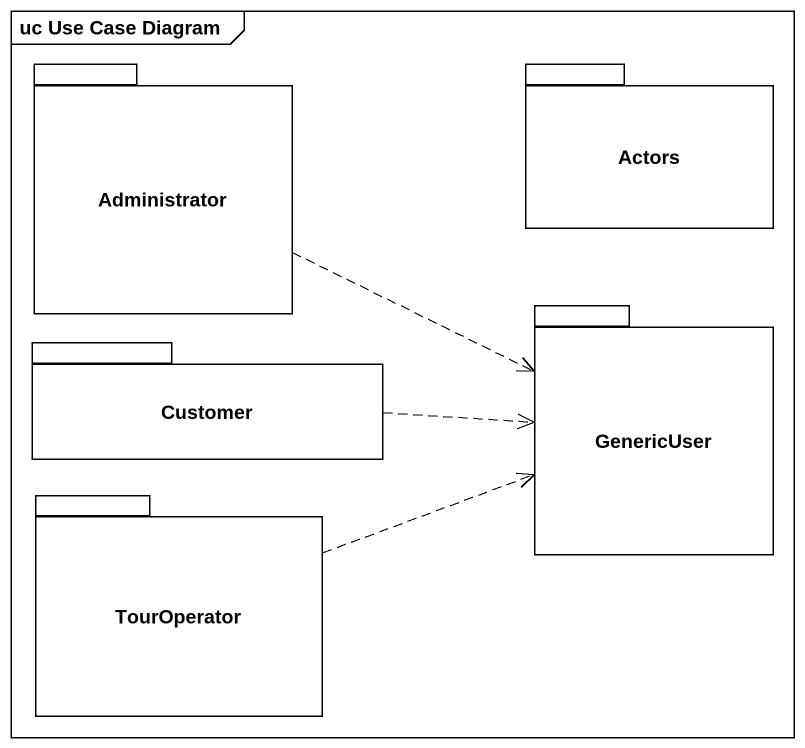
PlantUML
@startuml
mainframe uc Use Case Diagram
package Administrator {
}
package Actors {
}
package Customer {
}
package GenericUser {
}
package TourOperator {
}
Administrator .right.> GenericUser
Customer .right.> GenericUser
TourOperator .right.> GenericUser
@enduml
